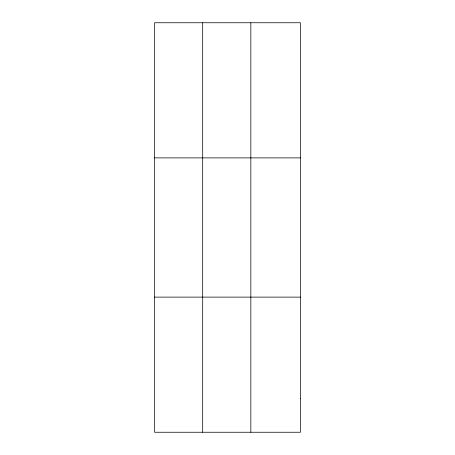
<?xml version="1.0" encoding="UTF-8"?>
<svg xmlns="http://www.w3.org/2000/svg" width="455" height="455" viewBox="0 0 455 455"><rect width="100%" height="100%" fill="white"/><g stroke="black" fill="none" stroke-linecap="round" stroke-linejoin="round"><path stroke-width="0.68" d="M202.697 432.25L202.697 22.75M250.841 432.25L250.841 22.75M154.558 157.885L300.442 157.885M154.558 297.115L300.442 297.115M300.442 398.466L300.442 432.25L154.558 432.25L154.558 22.75L300.442 22.75L300.442 398.466"/></g></svg>
